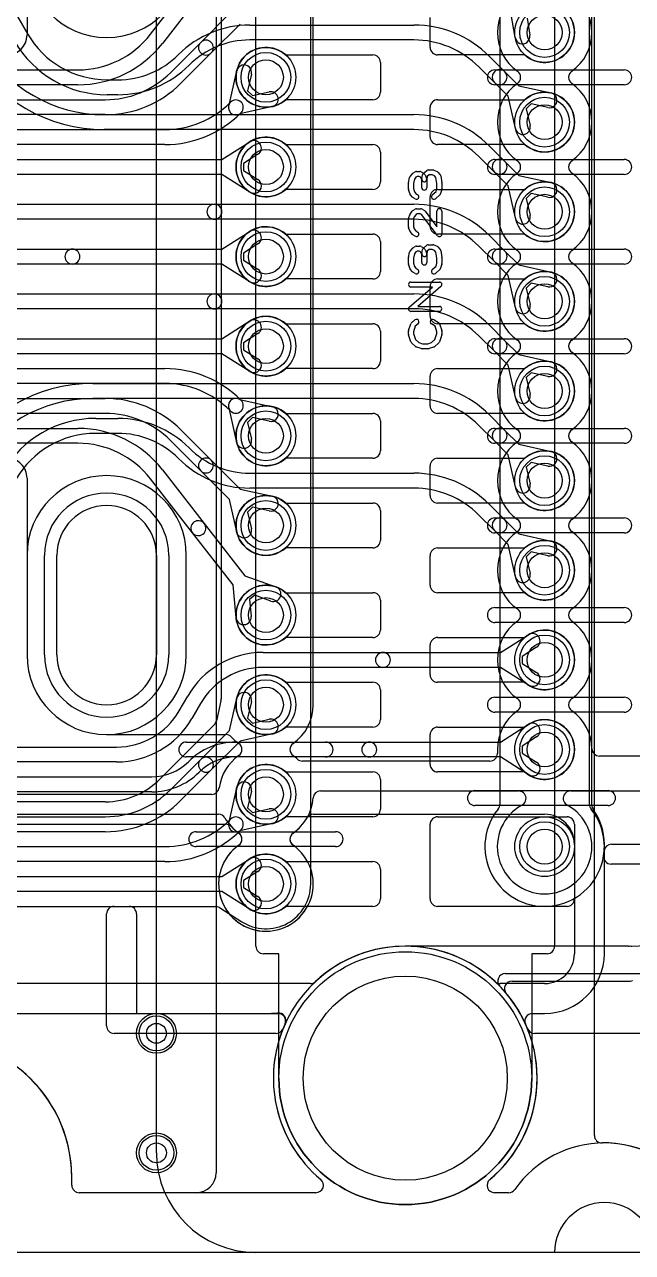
# Model space of a CAD drawing. Extents: x 0 to 57.3, y -1 to 20.5.
# Drawn here: x 41.67 to 47.78, y 0 to 12.33 of the extents above; entities that cross this region are included whole.
import ezdxf

# ---------------------------------------------------------------- set-up
doc = ezdxf.new("R2010")
doc.units = 0
for name, color, linetype in [('Hole', 1, 'CONTINUOUS'), ('L1', 3, 'CONTINUOUS'), ('L2', 3, 'CONTINUOUS'), ('L3', 3, 'CONTINUOUS'), ('L4', 3, 'CONTINUOUS'), ('Outline', 7, 'CONTINUOUS'), ('PartsArea-A', 111, 'CONTINUOUS'), ('PartsArea-B', 111, 'CONTINUOUS'), ('PartsSilk-A', 221, 'CONTINUOUS'), ('Resist-A', 2, 'CONTINUOUS'), ('Resist-B', 2, 'CONTINUOUS')]:
    doc.layers.add(name, color=color, linetype=linetype)

msp = doc.modelspace()

# ---------------------------------------------------------------- linework, layer by layer
at = {"layer": 'Hole'}
for p, q in [((42, 6), (42, 7)), ((43, 7), (43, 6))]:
    msp.add_line(p, q, dxfattribs=at)
for centre, radius in [((46.9, 12.25), 0.175), ((44.1, 11.8), 0.175), ((46.9, 11.35), 0.175), ((44.1, 10.9), 0.175), ((46.9, 10.45), 0.175), ((44.1, 10), 0.175), ((46.9, 9.55), 0.175), ((44.1, 9.1), 0.175), ((46.9, 8.65), 0.175), ((44.1, 8.2), 0.175), ((46.9, 7.75), 0.175), ((44.1, 7.3), 0.175), ((46.9, 6.85), 0.175), ((44.1, 6.4), 0.175), ((46.9, 5.95), 0.175), ((44.1, 5.5), 0.175), ((46.9, 5.05), 0.175), ((44.1, 4.6), 0.175), ((46.9, 4.075), 0.175), ((44.1, 3.7), 0.175), ((45.5, 1.75), 1.025), ((43, 2.2), 0.1), ((43, 1), 0.1)]:
    msp.add_circle(centre, radius, dxfattribs=at)
for centre, start, end in [((42.5, 7), 0, 180), ((42.5, 6), 180, 0)]:
    msp.add_arc(centre, 0.5, start, end, dxfattribs=at)
at = {"layer": 'L1'}
for p, q in [((43.6, 19.2), (43.6, 0.8)), ((47.4, 1.17471), (47.4, 18.82529)), ((45.75, 12.1), (45.75, 12.4)), ((44.29843, 12.025), (45.175, 12.025)), ((46.70157, 12.025), (45.825, 12.025)), ((45.25, 11.95), (45.25, 11.65)), ((45.175, 11.575), (44.29843, 11.575)), ((45.75, 11.2), (45.75, 11.5)), ((45.825, 11.575), (46.70157, 11.575)), ((44.29843, 11.125), (45.175, 11.125)), ((46.70157, 11.125), (45.825, 11.125)), ((45.25, 11.05), (45.25, 10.75)), ((45.175, 10.675), (44.29843, 10.675)), ((45.825, 10.675), (46.70157, 10.675)), ((45.75, 10.3), (45.75, 10.6)), ((44.29843, 10.225), (45.175, 10.225)), ((45.25, 10.15), (45.25, 9.85)), ((46.70157, 10.225), (45.825, 10.225)), ((45.175, 9.775), (44.29843, 9.775)), ((45.825, 9.775), (46.70157, 9.775)), ((45.75, 9.4), (45.75, 9.7)), ((44.29843, 9.325), (45.175, 9.325)), ((45.25, 9.25), (45.25, 8.95)), ((46.70157, 9.325), (45.825, 9.325)), ((45.175, 8.875), (44.29843, 8.875)), ((45.75, 8.5), (45.75, 8.8)), ((45.825, 8.875), (46.70157, 8.875)), ((44.29843, 8.425), (45.175, 8.425)), ((46.70157, 8.425), (45.825, 8.425)), ((45.25, 8.35), (45.25, 8.05)), ((45.175, 7.975), (44.29843, 7.975)), ((45.75, 7.6), (45.75, 7.9)), ((45.825, 7.975), (46.70157, 7.975)), ((44.29843, 7.525), (45.175, 7.525)), ((46.70157, 7.525), (45.825, 7.525)), ((45.25, 7.45), (45.25, 7.15)), ((45.175, 7.075), (44.29843, 7.075)), ((45.825, 7.075), (46.70157, 7.075)), ((41.69996, 7), (41.69996, 6)), ((43.30004, 6), (43.30004, 7)), ((45.75, 6.7), (45.75, 7)), ((44.29843, 6.625), (45.175, 6.625)), ((45.25, 6.55), (45.25, 6.25)), ((46.70157, 6.625), (45.825, 6.625)), ((45.175, 6.175), (44.29843, 6.175)), ((45.825, 6.175), (46.70157, 6.175)), ((45.75, 5.8), (45.75, 6.1)), ((44.29843, 5.725), (45.175, 5.725)), ((46.70157, 5.725), (45.825, 5.725)), ((45.25, 5.65), (45.25, 5.35)), ((45.175, 5.275), (44.29843, 5.275)), ((45.75, 4.9), (45.75, 5.2)), ((45.825, 5.275), (46.70157, 5.275)), ((44.29843, 4.825), (45.175, 4.825)), ((46.70157, 4.825), (45.825, 4.825)), ((45.25, 4.75), (45.25, 4.45)), ((45.175, 4.375), (44.29843, 4.375)), ((45.825, 4.375), (47.125, 4.375)), ((45.75, 3.55), (45.75, 4.3)), ((47.2, 4.3), (47.2, 3.55)), ((44.29843, 3.925), (45.175, 3.925)), ((45.25, 3.85), (45.25, 3.55)), ((45.175, 3.475), (44.29843, 3.475)), ((47.125, 3.475), (45.825, 3.475)), ((42.15, 0.675), (42.15, 0.75)), ((43.4, 0.6), (42.225, 0.6))]:
    msp.add_line(p, q, dxfattribs=at)
for centre, radius in [((46.9, 12.25), 0.3), ((44.1, 11.8), 0.3), ((46.9, 11.35), 0.3), ((44.1, 10.9), 0.3), ((46.9, 10.45), 0.3), ((44.1, 10), 0.3), ((46.9, 9.55), 0.3), ((44.1, 9.1), 0.3), ((46.9, 8.65), 0.3), ((44.1, 8.2), 0.3), ((46.9, 7.75), 0.3), ((44.1, 7.3), 0.3), ((46.9, 6.85), 0.3), ((44.1, 6.4), 0.3), ((46.9, 5.95), 0.3), ((44.1, 5.5), 0.3), ((46.9, 5.05), 0.3), ((44.1, 4.6), 0.3), ((46.9, 4.075), 0.3), ((44.1, 3.7), 0.3), ((43, 2.2), 0.2), ((43, 1), 0.2)]:
    msp.add_circle(centre, radius, dxfattribs=at)
for centre, radius, start, end in [((42.5, 13), 0.80004, 180, 0), ((46.9, 12.25), 0.3, -131.409429, 131.409429), ((44.1, 11.8), 0.3, 48.590571, -48.590571), ((45.825, 12.1), 0.075, 180, -90), ((45.175, 11.95), 0.075, 0, 90), ((45.175, 11.65), 0.075, -90, 0), ((46.9, 11.35), 0.3, -131.409429, 131.409429), ((45.825, 11.5), 0.075, 90, 180), ((44.1, 10.9), 0.3, 48.590571, -48.590571), ((45.175, 11.05), 0.075, 0, 90), ((45.825, 11.2), 0.075, 180, -90), ((45.175, 10.75), 0.075, -90, 0), ((46.9, 10.45), 0.3, -131.409429, 131.409429), ((45.825, 10.6), 0.075, 90, 180), ((44.1, 10), 0.3, 48.590571, -48.590571), ((45.825, 10.3), 0.075, 180, -90), ((45.175, 10.15), 0.075, 0, 90), ((45.175, 9.85), 0.075, -90, 0), ((45.825, 9.7), 0.075, 90, 180), ((46.9, 9.55), 0.3, -131.409429, 131.409429), ((44.1, 9.1), 0.3, 48.590571, -48.590571), ((45.825, 9.4), 0.075, 180, -90), ((45.175, 9.25), 0.075, 0, 90), ((45.175, 8.95), 0.075, -90, 0), ((46.9, 8.65), 0.3, -131.409429, 131.409429), ((45.825, 8.8), 0.075, 90, 180), ((44.1, 8.2), 0.3, 48.590571, -48.590571), ((45.175, 8.35), 0.075, 0, 90), ((45.825, 8.5), 0.075, 180, -90), ((45.175, 8.05), 0.075, -90, 0), ((46.9, 7.75), 0.3, -131.409429, 131.409429), ((45.825, 7.9), 0.075, 90, 180), ((42.5, 7), 0.80004, 0, 180), ((44.1, 7.3), 0.3, 48.590571, -48.590571), ((45.175, 7.45), 0.075, 0, 90), ((45.825, 7.6), 0.075, 180, -90), ((45.175, 7.15), 0.075, -90, 0), ((45.825, 7), 0.075, 90, 180), ((46.9, 6.85), 0.3, -131.409429, 131.409429), ((44.1, 6.4), 0.3, 48.590571, -48.590571), ((45.825, 6.7), 0.075, 180, -90), ((45.175, 6.55), 0.075, 0, 90), ((45.175, 6.25), 0.075, -90, 0), ((45.825, 6.1), 0.075, 90, 180), ((46.9, 5.95), 0.3, -131.409429, 131.409429), ((42.5, 6), 0.80004, 180, 0), ((44.1, 5.5), 0.3, 48.590571, -48.590571), ((45.825, 5.8), 0.075, 180, -90), ((45.175, 5.65), 0.075, 0, 90), ((45.175, 5.35), 0.075, -90, 0), ((46.9, 5.05), 0.3, -131.409429, 131.409429), ((45.825, 5.2), 0.075, 90, 180), ((44.1, 4.6), 0.3, 48.590571, -48.590571), ((45.175, 4.75), 0.075, 0, 90), ((45.825, 4.9), 0.075, 180, -90), ((45.175, 4.45), 0.075, -90, 0), ((45.825, 4.3), 0.075, 90, 180), ((47.125, 4.3), 0.075, 0, 90), ((44.1, 3.7), 0.3, 48.590571, -48.590571), ((45.175, 3.85), 0.075, 0, 90), ((45.175, 3.55), 0.075, -90, 0), ((45.825, 3.55), 0.075, 180, -90), ((47.125, 3.55), 0.075, -90, 0), ((40.75, 0.75), 1.4, 0, 133.194208), ((47.47497, 1.17471), 0.07497, 180, -88.77706), ((47.5, 0.00001), 1.1, 35.06102, 91.220493), ((43.4, 0.8), 0.2, -90, 0), ((42.225, 0.675), 0.075, 180, -90)]:
    msp.add_arc(centre, radius, start, end, dxfattribs=at)
at = {"layer": 'L2'}
for p, q in [((47.37504, 4.49132), (47.37504, 14.95)), ((41.25456, 13.01626), (41.70418, 12.2375)), ((46.6044, 12.1988), (46.54759, 12.52676)), ((46.72301, 12.39289), (46.7522, 12.2244)), ((43.9389, 12.325), (45.58578, 12.325)), ((45.58578, 12.175), (43.9389, 12.175)), ((43.22196, 12.02802), (43.22198, 12.02804)), ((46.34593, 12.01013), (46.50098, 11.85507)), ((43.32804, 11.92198), (43.32802, 11.92196)), ((46.39492, 11.74901), (46.23986, 11.90407)), ((46.50098, 11.85507), (46.64065, 11.71541)), ((42.50526, 11.775), (42.6111, 11.775)), ((46.53458, 11.60935), (46.39492, 11.74901)), ((46.64065, 11.71541), (46.96547, 11.64277)), ((42.6111, 11.625), (42.50526, 11.625)), ((46.60723, 11.28452), (46.53458, 11.60935)), ((46.76589, 11.5337), (46.71629, 11.48413)), ((46.71629, 11.48413), (46.75361, 11.31726)), ((46.93273, 11.49639), (46.76589, 11.5337)), ((42.47639, 11.425), (45.58578, 11.425)), ((45.58578, 11.275), (42.47639, 11.275)), ((46.34593, 11.11013), (46.50098, 10.95507)), ((46.39492, 10.84901), (46.23986, 11.00407)), ((46.50098, 10.95507), (46.64065, 10.81541)), ((46.53458, 10.70935), (46.39492, 10.84901)), ((46.64065, 10.81541), (46.96547, 10.74277)), ((46.60723, 10.38452), (46.53458, 10.70935)), ((46.76589, 10.6337), (46.71629, 10.58413)), ((46.93273, 10.59639), (46.76589, 10.6337)), ((41.59766, 10.525), (43.58288, 10.525)), ((43.58288, 10.525), (45.58578, 10.525)), ((46.71629, 10.58413), (46.75361, 10.41726)), ((43.58288, 10.375), (41.59766, 10.375)), ((45.58578, 10.375), (43.58288, 10.375)), ((46.34593, 10.21013), (46.50098, 10.05507)), ((46.39492, 9.94901), (46.23986, 10.10407)), ((46.50098, 10.05507), (46.64065, 9.91541)), ((46.53458, 9.80935), (46.39492, 9.94901)), ((46.64065, 9.91541), (46.96547, 9.84277)), ((46.60723, 9.48452), (46.53458, 9.80935)), ((41.59766, 9.625), (43.58289, 9.625)), ((43.58289, 9.625), (45.58578, 9.625)), ((46.76589, 9.7337), (46.71629, 9.68413)), ((46.71629, 9.68413), (46.75361, 9.51726)), ((46.93273, 9.69639), (46.76589, 9.7337)), ((43.58289, 9.475), (41.59766, 9.475)), ((45.58578, 9.475), (43.58289, 9.475)), ((46.34593, 9.31013), (46.50098, 9.15507)), ((46.39492, 9.04901), (46.23986, 9.20407)), ((46.50098, 9.15507), (46.64065, 9.01541)), ((46.53458, 8.90935), (46.39492, 9.04901)), ((46.64065, 9.01541), (46.96547, 8.94277)), ((46.60723, 8.58452), (46.53458, 8.90935)), ((46.76589, 8.8337), (46.71629, 8.78413)), ((46.71629, 8.78413), (46.75361, 8.61726)), ((46.93273, 8.79639), (46.76589, 8.8337)), ((42.36091, 8.725), (45.58578, 8.725)), ((45.58578, 8.575), (42.36091, 8.575)), ((46.34593, 8.41013), (46.50098, 8.25507)), ((42.38978, 8.375), (42.6111, 8.375)), ((46.39492, 8.14901), (46.23986, 8.30407)), ((42.6111, 8.225), (42.38978, 8.225)), ((46.53458, 8.00935), (46.39492, 8.14901)), ((46.50098, 8.25507), (46.64065, 8.11541)), ((43.32802, 8.07804), (43.32804, 8.07802)), ((46.64065, 8.11541), (46.96547, 8.04277)), ((43.22198, 7.97196), (43.22196, 7.97198)), ((46.60723, 7.68452), (46.53458, 8.00935)), ((46.76589, 7.9337), (46.71629, 7.88413)), ((46.93273, 7.89639), (46.76589, 7.9337)), ((43.9389, 7.825), (45.58578, 7.825)), ((46.71629, 7.88413), (46.75361, 7.71726)), ((45.58578, 7.675), (43.9389, 7.675)), ((46.39492, 7.24901), (46.23986, 7.40407)), ((46.34593, 7.51013), (46.50098, 7.35507)), ((46.50098, 7.35507), (46.64065, 7.21541)), ((46.53458, 7.10935), (46.39492, 7.24901)), ((46.64065, 7.21541), (46.96547, 7.14277)), ((46.60723, 6.78452), (46.53458, 7.10935)), ((46.76589, 7.0337), (46.71629, 6.98413)), ((46.93273, 6.99639), (46.76589, 7.0337)), ((46.71629, 6.98413), (46.75361, 6.81726)), ((46.45822, 6.025), (46.73928, 6.20331)), ((46.81964, 6.07665), (46.67526, 5.98505)), ((44.07168, 6.025), (45.27584, 6.025)), ((45.27584, 6.025), (46.45822, 6.025)), ((46.67526, 5.98505), (46.67526, 5.91495)), ((45.27584, 5.875), (44.07168, 5.875)), ((46.45822, 5.875), (45.27584, 5.875)), ((46.73928, 5.69669), (46.45822, 5.875)), ((46.67526, 5.91495), (46.81964, 5.82335)), ((43.22731, 5.4375), (43.31391, 5.5875)), ((43.44381, 5.5125), (43.35721, 5.3625)), ((46.45822, 5.125), (46.73928, 5.30331)), ((41, 5.075), (42.59944, 5.075)), ((43.79747, 5.125), (45.13874, 5.125)), ((45.13874, 5.125), (46.45822, 5.125)), ((46.81964, 5.17665), (46.67526, 5.08505)), ((46.67526, 5.08505), (46.67526, 5.01495)), ((45.13874, 4.975), (43.79747, 4.975)), ((46.45822, 4.975), (45.13874, 4.975)), ((46.73928, 4.79669), (46.45822, 4.975)), ((46.67526, 5.01495), (46.81964, 4.92335)), ((42.59944, 4.925), (41, 4.925)), ((43.32196, 4.92802), (43.32198, 4.92804)), ((43.42804, 4.82198), (43.42802, 4.82196)), ((40.9142, 4.775), (42.95253, 4.775)), ((42.95253, 4.625), (40.9142, 4.625)), ((23.07634, 4.4), (43.62366, 4.4)), ((44.57634, 4.4), (46.9, 4.4)), ((43.4, 4.225), (44.8, 4.225)), ((44.8, 4.075), (43.4, 4.075)), ((47.2, 4.1), (47.2, 3)), ((47.50004, 3), (47.50004, 4.1)), ((44.54634, 2.7), (37.63488, 2.7)), ((46.9, 2.7), (46.45366, 2.7)), ((37.77465, 2.39996), (44.22351, 2.39996)), ((46.77649, 2.39996), (46.9, 2.39996)), ((42.15004, 0.67501), (42.15004, 0.75)), ((44.6031, 0.60004), (42.22501, 0.60004)), ((46.53823, 0.60004), (46.3969, 0.60004))]:
    msp.add_line(p, q, dxfattribs=at)
for centre, radius in [((46.9, 12.25), 0.3), ((46.9, 11.35), 0.3), ((46.9, 10.45), 0.3), ((46.9, 9.55), 0.3), ((46.9, 8.65), 0.3), ((46.9, 7.75), 0.3), ((46.9, 6.85), 0.3), ((46.9, 5.95), 0.3), ((46.9, 5.05), 0.3), ((46.9, 4.075), 0.3), ((43, 2.2), 0.2), ((43, 1), 0.2)]:
    msp.add_circle(centre, radius, dxfattribs=at)
for centre, radius, start, end in [((42.50525, 12.7), 0.925, -149.999845, -89.999381), ((43.9389, 11.31112), 1.01388, 90, 135), ((45.58578, 11.25), 1.075, 44.999246, 90), ((46.6783, 12.2116), 0.075, -170.173461, 9.827536), ((42.47639, 12.85), 1.425, -150.000036, -90), ((42.50525, 12.7), 1.075, -150.000072, -89.999467), ((43.9389, 11.31112), 0.86388, 90, 135), ((45.58578, 11.25), 0.925, 44.999562, 90), ((42.47639, 12.85), 1.575, -150, -90), ((42.6111, 12.63888), 0.86388, -90, -45), ((42.6111, 12.63888), 1.01388, -90, -45), ((46.44795, 11.80204), 0.075, 45, -134.999366), ((46.44795, 11.80204), 0.075, -135, 45), ((46.9491, 11.56958), 0.075, -102.607528, 77.394962), ((45.58578, 10.35), 1.075, 44.999246, 90), ((45.58578, 10.35), 0.925, 44.999562, 90), ((46.68042, 11.30089), 0.075, -167.392472, 12.606615), ((46.44795, 10.90204), 0.075, 45, -134.999366), ((46.44795, 10.90204), 0.075, -135, 45), ((46.9491, 10.66958), 0.075, -102.607528, 77.394962), ((43.58288, 10.45), 0.075, 90, -90), ((43.58288, 10.45), 0.075, -90, 90), ((45.58578, 9.45), 1.075, 44.999246, 90), ((45.58578, 9.45), 0.925, 44.999595, 90), ((46.68042, 10.40089), 0.075, -167.392472, 12.606615), ((46.44795, 10.00204), 0.075, 45, -134.999366), ((46.44795, 10.00204), 0.075, -135, 45), ((46.9491, 9.76958), 0.075, -102.607528, 77.394962), ((43.58289, 9.55), 0.075, 90, -90), ((43.58289, 9.55), 0.075, -90, 90), ((45.58578, 8.55), 1.075, 44.999246, 90), ((46.68042, 9.50089), 0.075, -167.392472, 12.606615), ((45.58578, 8.55), 0.925, 44.999562, 90), ((46.44795, 9.10204), 0.075, 45, -134.999366), ((46.44795, 9.10204), 0.075, -135, 45), ((46.9491, 8.86958), 0.075, -102.607528, 77.394962), ((42.36091, 7.15), 1.575, 90, 150), ((45.58578, 7.65), 1.075, 44.999246, 90), ((42.36091, 7.15), 1.425, 90, 149.999875), ((45.58578, 7.65), 0.925, 44.999595, 90), ((46.68042, 8.60089), 0.075, -167.392472, 12.606615), ((42.38977, 7.3), 1.075, 89.999467, 149.999845), ((42.6111, 7.36112), 1.01388, 45, 90), ((46.44795, 8.20204), 0.075, 45, -134.999366), ((42.38977, 7.3), 0.925, 89.999381, 149.999892), ((42.6111, 7.36112), 0.86388, 45, 90), ((46.44795, 8.20204), 0.075, -135, 45), ((43.9389, 8.68888), 0.86388, -135, -90), ((46.9491, 7.96958), 0.075, -102.607528, 77.394962), ((43.9389, 8.68888), 1.01388, -135, -90), ((45.58578, 6.75), 1.075, 44.999246, 90), ((45.58578, 6.75), 0.925, 44.999562, 90), ((46.68042, 7.70089), 0.075, -167.392472, 12.606615), ((46.44795, 7.30204), 0.075, 45, -134.999366), ((46.44795, 7.30204), 0.075, -135, 45), ((46.9491, 7.06958), 0.075, -102.607528, 77.394962), ((46.68042, 6.80089), 0.075, -167.392472, 12.606615), ((46.77946, 6.13998), 0.075, -57.606734, 122.392259), ((44.07168, 5.15), 0.875, 90, 149.999927), ((45.27584, 5.95), 0.075, 90, -90), ((45.27584, 5.95), 0.075, -90, 90), ((44.07168, 5.15), 0.725, 90, 150.000063), ((46.77946, 5.76002), 0.075, -122.393266, 57.607741), ((42.59944, 5.8), 0.725, -90, -29.999937), ((42.59944, 5.8), 0.875, -90, -30.000012), ((46.77946, 5.23998), 0.075, -57.606734, 122.392259), ((43.79747, 4.45255), 0.67245, 90, 135), ((45.13874, 5.05), 0.075, 90, -90), ((45.13874, 5.05), 0.075, -90, 90), ((43.79747, 4.45255), 0.52245, 90, 135), ((42.95253, 5.29745), 0.52245, -90, -45), ((42.95253, 5.29745), 0.67245, -90, -45), ((46.77946, 4.86002), 0.075, -122.393266, 57.607741), ((47.45001, 4.49132), 0.07497, 180, -144.571596), ((46.9, 4.1), 0.60004, 0, 35.431339), ((43.62366, 4.32503), 0.07497, 29.995133, 90), ((44.1, 4.6), 0.47504, -150.003935, -125.098537), ((44.1, 4.6), 0.47504, -54.901463, -29.996065), ((44.57634, 4.32503), 0.07497, 90, 150.004867), ((46.9, 4.1), 0.3, 0, 90), ((43.4, 4.15), 0.075, 90, -90), ((43.78375, 4.15), 0.07497, -54.900296, 54.900296), ((44.41625, 4.15), 0.07497, 125.099704, -125.099704), ((44.8, 4.15), 0.075, -90, 90), ((44.1, 3.7), 0.47504, 125.098537, 54.901463), ((45.5, 1.75), 1.32504, 47.064015, 132.935985), ((46.9, 3), 0.3, -90, 0), ((46.9, 3), 0.60004, -90, 0), ((44.54634, 2.77497), 0.07497, -90, -47.064695), ((46.45366, 2.77497), 0.07497, -132.935305, -90), ((44.22351, 2.32499), 0.07497, -24.247258, 90), ((46.77649, 2.32499), 0.07497, 90, -155.752742), ((45.5, 1.75), 1.32504, 155.750902, -129.839454), ((45.5, 1.75), 1.32504, -50.160546, 24.249098), ((40.75, 0.75), 1.40004, 0, 180), ((47.5, 0), 1.10004, 35.062554, 144.937446), ((42.22501, 0.67501), 0.07497, 180, -90), ((44.6031, 0.67501), 0.07497, -90, 50.16214), ((46.3969, 0.67501), 0.07497, 129.83786, -90), ((46.53823, 0.67501), 0.07497, -90, -35.065903)]:
    msp.add_arc(centre, radius, start, end, dxfattribs=at)
at = {"layer": 'L3'}
for p, q in [((44.57505, 5.5), (44.57505, 14.5)), ((41.69996, 14), (41.69996, 12.22504)), ((42.94107, 12.2321), (43.36201, 12.77332)), ((43.48041, 12.68122), (43.05947, 12.14001)), ((43.44492, 12.15098), (43.73458, 12.44064)), ((43.84064, 12.33458), (43.55098, 12.04492)), ((43.13985, 11.84593), (43.44492, 12.15098)), ((43.55098, 12.04492), (43.24592, 11.73986)), ((28.21421, 11.875), (42.21092, 11.875)), ((43.73368, 11.53661), (43.80723, 11.86547)), ((46.4, 11.875), (47.7, 11.875)), ((42.21092, 11.725), (28.21421, 11.725)), ((43.95361, 11.83273), (43.91629, 11.66588)), ((47.7, 11.725), (46.4, 11.725)), ((43.91629, 11.66588), (43.96588, 11.61629)), ((43.96588, 11.61629), (44.13273, 11.65361)), ((28.01422, 11.575), (42.48579, 11.575)), ((43.73986, 11.54592), (43.74492, 11.55098)), ((44.16547, 11.50723), (43.83661, 11.43368)), ((42.48579, 11.425), (28.01422, 11.425)), ((43.85098, 11.44492), (43.84592, 11.43985)), ((27.81421, 11.275), (43.08579, 11.275)), ((43.08579, 11.125), (27.81421, 11.125)), ((43.65822, 10.975), (43.93928, 11.15331)), ((23.04178, 10.975), (43.65822, 10.975)), ((44.01964, 11.02665), (43.87526, 10.93505)), ((46.4, 10.975), (47.7, 10.975)), ((43.87526, 10.93505), (43.87526, 10.86495)), ((43.87526, 10.86495), (44.01964, 10.77335)), ((43.65822, 10.825), (23.04178, 10.825)), ((43.93928, 10.64669), (43.65822, 10.825)), ((47.7, 10.825), (46.4, 10.825)), ((43.65822, 10.075), (43.93928, 10.25331)), ((44.01964, 10.12665), (43.87526, 10.03505)), ((40.63165, 10.075), (42.15583, 10.075)), ((42.15583, 10.075), (43.65822, 10.075)), ((43.87526, 10.03505), (43.87526, 9.96495)), ((46.4, 10.075), (47.7, 10.075)), ((42.15583, 9.925), (40.63165, 9.925)), ((43.65822, 9.925), (42.15583, 9.925)), ((43.93928, 9.74669), (43.65822, 9.925)), ((43.87526, 9.96495), (44.01964, 9.87335)), ((47.7, 9.925), (46.4, 9.925)), ((43.65822, 9.175), (43.93928, 9.35331)), ((23.04178, 9.175), (43.65822, 9.175)), ((44.01964, 9.22665), (43.87526, 9.13505)), ((43.87526, 9.13505), (43.87526, 9.06495)), ((46.4, 9.175), (47.7, 9.175)), ((43.65822, 9.025), (23.04178, 9.025)), ((43.93928, 8.84669), (43.65822, 9.025)), ((43.87526, 9.06495), (44.01964, 8.97335)), ((47.7, 9.025), (46.4, 9.025)), ((27.81421, 8.87499), (43.0858, 8.87499)), ((43.0858, 8.72499), (27.81421, 8.72499)), ((28.01419, 8.57498), (42.4858, 8.57499)), ((43.8366, 8.56632), (44.16547, 8.49277)), ((43.84593, 8.56014), (43.85099, 8.55507)), ((42.4858, 8.42499), (28.01419, 8.42498)), ((43.80723, 8.13453), (43.73368, 8.4634)), ((43.74493, 8.44901), (43.73987, 8.45407)), ((28.21419, 8.27498), (42.21092, 8.27499)), ((43.96588, 8.38371), (43.91629, 8.33412)), ((43.91629, 8.33412), (43.95361, 8.16727)), ((44.13273, 8.34639), (43.96588, 8.38371)), ((46.4, 8.275), (47.7, 8.275)), ((43.44493, 7.84901), (43.13987, 8.15407)), ((43.24593, 8.26014), (43.55099, 7.95507)), ((42.21092, 8.12499), (28.21419, 8.12498)), ((47.7, 8.125), (46.4, 8.125)), ((43.55099, 7.95507), (43.84064, 7.66542)), ((41.69996, 7.77495), (41.69996, 6)), ((43.36201, 7.22667), (42.94107, 7.76789)), ((43.05947, 7.85998), (43.48041, 7.31877)), ((43.73458, 7.55936), (43.44493, 7.84901)), ((43.84064, 7.66542), (44.16547, 7.59277)), ((43.80723, 7.23453), (43.73458, 7.55936)), ((43.96588, 7.48371), (43.91629, 7.43412)), ((43.91629, 7.43412), (43.95361, 7.26727)), ((44.13273, 7.44639), (43.96588, 7.48371)), ((43.48041, 7.31877), (43.88797, 6.79477)), ((46.4, 7.375), (47.7, 7.375)), ((43.76957, 6.70267), (43.36201, 7.22667)), ((47.7, 7.225), (46.4, 7.225)), ((43.88797, 6.79477), (44.20128, 6.68239)), ((43.80137, 6.37134), (43.76957, 6.70267)), ((43.9897, 6.59891), (43.93436, 6.55588)), ((43.93436, 6.55588), (43.95069, 6.38568)), ((44.15064, 6.54119), (43.9897, 6.59891)), ((46.4, 6.475), (47.7, 6.475)), ((47.7, 6.325), (46.4, 6.325)), ((46.4, 5.575), (47.7, 5.575)), ((47.7, 5.425), (46.4, 5.425)), ((42.5, 5.19996), (43.69766, 5.19996)), ((43.3, 5.125), (44.7, 5.125)), ((44.7, 4.975), (43.3, 4.975)), ((46.34999, 4.9338), (44.46799, 4.9338)), ((46.42496, 5.05), (46.42496, 5.00877)), ((47.95681, 4.9838), (47.44994, 4.9838)), ((43.55513, 4.60004), (36.39264, 4.60004)), ((44.64849, 4.63376), (46.63822, 4.63376)), ((46.2, 4.6375), (47.5375, 4.6375)), ((47.16178, 4.63376), (47.95681, 4.63376)), ((47.5375, 4.4875), (46.2, 4.4875)), ((36.39264, 4.3), (43.69761, 4.3)), ((43.4, 4.225), (44.8, 4.225)), ((44.8, 4.075), (43.4, 4.075)), ((47.74399, 3.07504), (45.5, 3.07504)), ((46.57239, 2.725), (47.74399, 2.725)), ((44.54633, 2.7), (37.6349, 2.7)), ((37.77465, 2.39996), (44.22351, 2.39996)), ((42.15004, 0.67501), (42.15004, 0.75)), ((44.6031, 0.60004), (42.22501, 0.60004)), ((46.53823, 0.60004), (46.3969, 0.60004))]:
    msp.add_line(p, q, dxfattribs=at)
for centre, radius in [((44.1, 11.8), 0.3), ((44.1, 10.9), 0.3), ((44.1, 10), 0.3), ((44.1, 9.1), 0.3), ((44.1, 8.2), 0.3), ((44.1, 7.3), 0.3), ((44.1, 6.4), 0.3), ((43, 2.2), 0.2), ((43, 1), 0.2)]:
    msp.add_circle(centre, radius, dxfattribs=at)
for centre, radius, start, end in [((46.9, 12.25), 0.47504, 125.098537, -125.098537), ((46.9, 12.25), 0.47504, -54.901463, 54.901463), ((41.49996, 12.22504), 0.2, -90, 0), ((42.21092, 12.8), 0.925, -90, -37.875255), ((42.21092, 12.8), 1.075, -90, -37.875034), ((43.49795, 12.09795), 0.075, 135, -45), ((43.49795, 12.09795), 0.075, -45, 135), ((42.48578, 12.5), 0.925, -89.999381, -45), ((43.88042, 11.8491), 0.075, -12.607528, 167.393385), ((46.4, 11.8), 0.075, 90, -90), ((46.58375, 11.8), 0.07497, -54.900296, 54.900296), ((47.21625, 11.8), 0.07497, 125.099704, -125.099704), ((47.7, 11.8), 0.075, -90, 90), ((42.48578, 12.5), 1.075, -89.999467, -45), ((46.9, 11.35), 0.47504, 125.098537, -125.098537), ((46.9, 11.35), 0.47504, -54.901463, 54.901463), ((44.1491, 11.58042), 0.075, -77.392472, 102.606615), ((43.08579, 12.2), 0.925, -90, -45.000438), ((43.79795, 11.49795), 0.075, 148.972047, -58.972047), ((43.79795, 11.49795), 0.075, -45, 135), ((43.08579, 12.2), 1.075, -90, -45.000754), ((43.97946, 11.08998), 0.075, -57.606734, 122.392259), ((46.4, 10.9), 0.075, 90, -90), ((47.7, 10.9), 0.075, -90, 90), ((46.58375, 10.9), 0.07497, -54.900296, 54.900296), ((47.21625, 10.9), 0.07497, 125.099704, -125.099704), ((43.97946, 10.71002), 0.075, -122.393266, 57.607741), ((46.9, 10.45), 0.47504, 125.098537, -125.098537), ((46.9, 10.45), 0.47504, -54.901463, 54.901463), ((43.97946, 10.18998), 0.075, -57.606734, 122.392259), ((42.15583, 10), 0.075, 90, -90), ((42.15583, 10), 0.075, -90, 90), ((46.4, 10), 0.075, 90, -90), ((46.58375, 10), 0.07497, -54.900296, 54.900296), ((47.21625, 10), 0.07497, 125.099704, -125.099704), ((47.7, 10), 0.075, -90, 90), ((43.97946, 9.81002), 0.075, -122.393266, 57.607741), ((46.9, 9.55), 0.47504, 125.098537, -125.098537), ((46.9, 9.55), 0.47504, -54.901463, 54.901463), ((43.97946, 9.28998), 0.075, -57.606734, 122.392259), ((46.4, 9.1), 0.075, 90, -90), ((46.58375, 9.1), 0.07497, -54.900296, 54.900296), ((47.21625, 9.1), 0.07497, 125.099704, -125.099704), ((47.7, 9.1), 0.075, -90, 90), ((46.9, 8.65), 0.47504, 125.098537, -125.098537), ((46.9, 8.65), 0.47504, -54.901463, 54.901463), ((43.97946, 8.91002), 0.075, -122.393266, 57.607741), ((43.0858, 7.79999), 1.075, 45.000754, 90), ((43.0858, 7.79999), 0.925, 45.000438, 90), ((42.4858, 7.49999), 1.075, 45.000754, 90), ((43.79796, 8.50204), 0.075, 58.989078, -148.989078), ((43.79796, 8.50204), 0.075, -135, 45), ((42.4858, 7.49999), 0.925, 45.000438, 90), ((44.1491, 8.41958), 0.075, -102.607528, 77.393385), ((42.21092, 7.19999), 1.075, 37.875264, 90), ((46.4, 8.2), 0.075, 90, -90), ((46.58375, 8.2), 0.07497, -54.900296, 54.900296), ((47.21625, 8.2), 0.07497, 125.099704, -125.099704), ((47.7, 8.2), 0.075, -90, 90), ((43.88042, 8.1509), 0.075, -167.392472, 12.606615), ((46.9, 7.75), 0.47504, 125.098537, -125.098537), ((46.9, 7.75), 0.47504, -54.901463, 54.901463), ((42.21092, 7.19999), 0.925, 37.875034, 90), ((41.49996, 7.77495), 0.2, 0, 90.000042), ((43.49796, 7.90204), 0.075, 45, -135), ((43.49796, 7.90204), 0.075, -135, 45), ((44.1491, 7.51958), 0.075, -102.607528, 77.393385), ((43.42121, 7.27272), 0.075, 37.878334, -142.124698), ((43.42121, 7.27272), 0.075, -142.121666, 37.87491), ((46.4, 7.3), 0.075, 90, -90), ((46.58375, 7.3), 0.07497, -54.900296, 54.900296), ((47.21625, 7.3), 0.07497, 125.099704, -125.099704), ((47.7, 7.3), 0.075, -90, 90), ((43.88042, 7.2509), 0.075, -167.392472, 12.606615), ((46.9, 6.85), 0.47504, 125.098537, -125.098537), ((46.9, 6.85), 0.47504, -54.901463, 54.901463), ((44.17596, 6.61179), 0.075, -109.729876, 70.268253), ((46.4, 6.4), 0.075, 90, -90), ((46.58375, 6.4), 0.07497, -54.900296, 54.900296), ((47.21625, 6.4), 0.07497, 125.099704, -125.099704), ((47.7, 6.4), 0.075, -90, 90), ((43.87603, 6.37851), 0.075, -174.514402, 5.482149), ((46.9, 5.95), 0.47504, 125.098537, -125.098537), ((46.9, 5.95), 0.47504, -54.901463, 54.901463), ((42.5, 6), 0.80004, 180, -90), ((46.4, 5.5), 0.075, 90, -90), ((46.58375, 5.5), 0.07497, -54.900296, 54.900296), ((47.21625, 5.5), 0.07497, 125.099704, -125.099704), ((47.7, 5.5), 0.075, -90, 90), ((44.10001, 5.50001), 0.47504, -54.903143, -0.001206), ((46.9, 5.05), 0.47504, 125.098537, 180), ((46.9, 5.05), 0.47504, 0.913075, 54.901463), ((43.69766, 5.12499), 0.07497, 42.989309, 90), ((43.3, 5.05), 0.075, 90, -90), ((44.1, 5.5), 0.47504, -137.014025, -125.098537), ((43.78375, 5.05), 0.07497, -54.900296, 54.900296), ((44.41624, 5.05), 0.07497, 125.093451, -125.099704), ((44.7, 5.05), 0.075, -90, 90), ((47.44994, 5.05877), 0.07497, -179.082857, -90), ((44.1, 4.6), 0.47504, 125.098537, 172.116034), ((44.1, 4.6), 0.47504, 48.005167, 54.90245), ((44.46799, 5.00877), 0.07497, -131.994029, -90), ((46.34999, 5.00877), 0.07497, -90, 0), ((43.55513, 4.67501), 0.07497, -90, -7.549696), ((44.1, 4.6), 0.47504, -54.897115, -4.300279), ((44.64849, 4.55876), 0.075, 90, 175.702657), ((46.2, 4.5625), 0.075, 90, -90), ((46.63822, 4.55879), 0.07497, 71.562634, 90), ((46.63821, 4.55876), 0.075, -18.437365, 71.562635), ((47.16179, 4.55876), 0.075, 108.437365, -161.562635), ((47.16178, 4.55879), 0.07497, 90, 108.437366), ((47.5375, 4.5625), 0.075, -90, 90), ((46.9, 4.07501), 0.47504, 118.420348, 61.579652), ((46.63823, 4.55873), 0.07497, -61.578633, -22.614574), ((46.63824, 4.55875), 0.07497, -22.631622, -18.437366), ((47.16176, 4.55875), 0.07497, -161.562634, -157.368378), ((47.16177, 4.55873), 0.07497, -157.385426, -118.421367), ((43.4, 4.15), 0.075, 90, -90), ((43.69761, 4.225), 0.075, 44.989196, 90), ((43.69764, 4.22501), 0.07497, 42.989309, 45), ((44.09999, 4.60002), 0.47505, -137.014847, -125.099524), ((43.78373, 4.15002), 0.07497, 45, 54.900296), ((43.7837, 4.14999), 0.07501, -33.692186, 45), ((44.41628, 4.15003), 0.07497, 125.104098, 146.307813), ((44.8, 4.15), 0.075, -90, 90), ((44.10002, 3.69999), 0.47504, 125.353863, 54.899782), ((43.78287, 4.14934), 0.07497, -55.669783, -53.36856), ((43.78373, 4.14997), 0.07497, -54.183344, -33.692187), ((44.41631, 4.15001), 0.07501, 146.307814, -135), ((44.41628, 4.14998), 0.07497, -135, -125.099704), ((47.68092, 6.07504), 3, -88.157433, -45), ((45.5, 1.75), 1.32504, 90, 132.935374), ((47.74399, 3.15001), 0.07497, -90, -75.272385), ((47.77497, 3.15152), 0.07497, -99.148231, -88.157811), ((44.54633, 2.775), 0.075, -90, -47.063917), ((46.57239, 2.65003), 0.07498, 90, -139.993849), ((47.74399, 3.15001), 0.42501, -90, -85.43183), ((47.78381, 2.65162), 0.07497, 91.016481, 94.567522), ((45.50001, 1.75001), 1.32504, -50.161155, 40.005824), ((44.22351, 2.32499), 0.07497, -24.247258, 90), ((45.5, 1.75), 1.32504, 155.750902, -129.839454), ((40.75, 0.75), 1.40004, 0, 180), ((47.5, 0), 1.10004, 35.062554, 144.937446), ((42.22501, 0.67501), 0.07497, 180, -90), ((44.6031, 0.67501), 0.07497, -90, 50.16214), ((46.3969, 0.67501), 0.07497, 129.83786, -90), ((46.53823, 0.67501), 0.07497, -90, -35.065903)]:
    msp.add_arc(centre, radius, start, end, dxfattribs=at)
at = {"layer": 'L4'}
for p, q in [((44.55005, 3.7), (44.55004, 15.62503)), ((46.44996, 14.95), (46.44996, 4.49927)), ((47.35004, 4.49927), (47.35004, 14.95)), ((43.64996, 14.44201), (43.64996, 5.55798)), ((41.69996, 7), (41.69996, 6)), ((43.30004, 6), (43.30004, 7)), ((43.73458, 5.24064), (43.80723, 5.56547)), ((43.63698, 5.49173), (43.60242, 5.33718)), ((43.64814, 5.54159), (43.63733, 5.49324)), ((43.95361, 5.53273), (43.91629, 5.36588)), ((43.91629, 5.36588), (43.96588, 5.31629)), ((43.96588, 5.31629), (44.13273, 5.35361)), ((43.58223, 5.30049), (43.03376, 4.75202)), ((43.44492, 4.95098), (43.73458, 5.24064)), ((44.16547, 5.20723), (43.84064, 5.13458)), ((43.84064, 5.13458), (43.55098, 4.84492)), ((43.13986, 4.64592), (43.44492, 4.95098)), ((43.55098, 4.84492), (43.24592, 4.53985)), ((43.73368, 4.33661), (43.80723, 4.66547)), ((43.95361, 4.63273), (43.91629, 4.46588)), ((42.48579, 4.52504), (27.51307, 4.52504)), ((43.91629, 4.46588), (43.96588, 4.41629)), ((43.96588, 4.41629), (44.13273, 4.45361)), ((29.85271, 4.375), (42.48579, 4.375)), ((43.73986, 4.34592), (43.74492, 4.35098)), ((42.48579, 4.225), (29.85271, 4.225)), ((44.16547, 4.30723), (43.83661, 4.23368)), ((43.85098, 4.24492), (43.84592, 4.23985)), ((29.8527, 4.075), (43.08579, 4.075)), ((47.57316, 4.1), (48.22503, 4.1)), ((43.65822, 3.775), (43.93928, 3.95331)), ((43.08579, 3.925), (29.8527, 3.925)), ((44.01964, 3.82665), (43.87526, 3.73505)), ((48, 3.90004), (47.56756, 3.90004)), ((36.76635, 3.775), (43.65822, 3.775)), ((43.87526, 3.73505), (43.87526, 3.66495)), ((43.65822, 3.625), (36.76635, 3.625)), ((43.93928, 3.44669), (43.65822, 3.625)), ((43.87526, 3.66495), (44.01964, 3.57335)), ((29.8527, 3.47496), (42.72503, 3.47496)), ((42.57497, 3.47496), (43.59288, 3.47496)), ((43.63304, 3.4633), (43.85671, 3.3214)), ((42.5, 2.27497), (42.5, 3.39999)), ((42.8, 3.39999), (42.8, 2.39996)), ((46.5047, 2.79996), (48, 2.79996)), ((42.8, 2.39996), (44.09545, 2.39996)), ((44.20214, 2.2), (42.57497, 2.2)), ((48.22503, 2.2), (46.79786, 2.2)), ((42.15004, 0.67501), (42.15004, 0.75)), ((44.6031, 0.60004), (42.22501, 0.60004)), ((46.53823, 0.60004), (46.3969, 0.60004))]:
    msp.add_line(p, q, dxfattribs=at)
for centre, radius in [((46.9, 12.25), 0.3), ((44.1, 11.8), 0.3), ((46.9, 11.35), 0.3), ((44.1, 10.9), 0.3), ((46.9, 10.45), 0.3), ((44.1, 10), 0.3), ((46.9, 9.55), 0.3), ((44.1, 9.1), 0.3), ((46.9, 8.65), 0.3), ((44.1, 8.2), 0.3), ((46.9, 7.75), 0.3), ((44.1, 7.3), 0.3), ((46.9, 6.85), 0.3), ((44.1, 6.4), 0.3), ((46.9, 5.95), 0.3), ((44.1, 5.5), 0.3), ((46.9, 5.05), 0.3), ((44.1, 4.6), 0.3), ((46.9, 4.075), 0.3), ((44.1, 3.7), 0.3), ((43, 2.2), 0.2), ((43, 1), 0.2)]:
    msp.add_circle(centre, radius, dxfattribs=at)
for centre, radius, start, end in [((42.5, 13), 0.80004, 180, 0), ((42.5, 7), 0.80004, 0, 180), ((42.5, 6), 0.80004, 180, 0), ((43.57499, 5.55798), 0.07497, -12.260228, 0), ((43.88042, 5.5491), 0.075, -12.607528, 167.393385), ((43.56412, 5.50941), 0.07497, -13.639598, -12.455036), ((43.57498, 5.55795), 0.07497, -12.605074, -12.236202), ((43.52926, 5.35354), 0.07497, -44.546053, -12.605074), ((44.1491, 5.28042), 0.075, -77.392472, 102.606615), ((43.52922, 5.3535), 0.07497, -45, -44.524438), ((43.52924, 5.35352), 0.07497, -44.546053, -44.524438), ((43.49795, 4.89795), 0.075, 135, -45), ((43.49795, 4.89795), 0.075, -45, 135), ((42.48579, 5.3), 0.77496, -90, -45.000523), ((43.88042, 4.6491), 0.075, -12.607528, 167.393385), ((42.48579, 5.3), 0.925, -90, -45.000438), ((42.48579, 5.3), 1.075, -90, -45.000754), ((44.1491, 4.38042), 0.075, -77.392472, 102.606615), ((46.90001, 4.07501), 0.60004, 141.058943, -4.246376), ((46.37499, 4.49927), 0.07497, -38.941493, 0), ((47.42501, 4.49927), 0.07497, 180, -141.058507), ((46.9, 4.075), 0.60004, -8.518206, 38.9424), ((43.08579, 5), 0.925, -90, -45.000438), ((43.79795, 4.29795), 0.075, 148.972047, -58.972047), ((43.79795, 4.29795), 0.075, -45, 135), ((43.08579, 5), 1.075, -90, -45.000754), ((47.57316, 4.02503), 0.07497, 90, 175.754289), ((43.97946, 3.88998), 0.075, -57.606734, 122.392259), ((47.56756, 3.97501), 0.07497, 171.477548, -90), ((44.10001, 3.7), 0.45004, -122.67732, 0), ((42.57497, 3.39999), 0.07497, 90, 180), ((42.72503, 3.39999), 0.07497, 0, 90), ((43.59288, 3.39999), 0.07497, 57.611452, 90), ((43.97946, 3.51002), 0.075, -122.393266, 57.607741), ((43.81655, 3.25809), 0.07497, 57.31896, 57.611452), ((45.5, 1.75), 1.32504, 22.022866, 157.977134), ((46.5047, 2.72499), 0.07497, 90, -135.859291), ((45.5, 1.75), 1.32504, -50.160546, 44.140175), ((44.09546, 3.95001), 1.55005, -90.00037, -85.396381), ((44.22589, 2.33023), 0.07497, -24.483169, 94.605612), ((42.57497, 2.27497), 0.07497, 180, -90), ((45.5, 1.75), 1.32504, 155.515392, -129.839454), ((44.20214, 2.27497), 0.07497, -90, -22.021384), ((46.79786, 2.27497), 0.07497, -157.978616, -90), ((40.75, 0.75), 1.40004, 0, 180), ((47.5, 0), 1.10004, 35.062554, 144.937446), ((42.22501, 0.67501), 0.07497, 180, -90), ((44.6031, 0.67501), 0.07497, -90, 50.16214), ((46.3969, 0.67501), 0.07497, 129.83786, -90), ((46.53823, 0.67501), 0.07497, -90, -35.065903)]:
    msp.add_arc(centre, radius, start, end, dxfattribs=at)
at = {"layer": 'Outline'}
msp.add_line((47, 0), (41.55, 0), dxfattribs=at)
msp.add_arc((47.5, 0), 0.5, 0, 180, dxfattribs=at)
at = {"layer": 'PartsArea-A'}
for p, q in [((43, 1), (43, 19)), ((47, 0), (44, 0))]:
    msp.add_line(p, q, dxfattribs=at)
for centre, radius, start, end in [((44, 1), 1, 180, -90), ((47.5, 0), 0.5, 0, 180)]:
    msp.add_arc(centre, radius, start, end, dxfattribs=at)
at = {"layer": 'PartsArea-B'}
for p, q in [((43, 1), (43, 19)), ((57.3, 0), (0, 0)), ((47, 0), (44, 0))]:
    msp.add_line(p, q, dxfattribs=at)
for centre, radius, start, end in [((44, 1), 1, 180, -90), ((47.5, 0), 0.5, 0, 180)]:
    msp.add_arc(centre, radius, start, end, dxfattribs=at)
at = {"layer": 'PartsSilk-A'}
for p, q in [((45.57749, 10.83787), (45.59971, 10.85176)), ((45.61296, 10.85556), (45.6463, 10.85556)), ((45.65955, 10.85176), (45.68177, 10.83787)), ((45.68215, 10.83588), (45.71548, 10.86365)), ((45.73148, 10.86944), (45.77593, 10.86944)), ((45.78554, 10.86752), (45.81887, 10.85364)), ((45.53241, 10.68056), (45.53241, 10.73611)), ((45.53295, 10.74126), (45.54406, 10.79404)), ((45.549, 10.80451), (45.57122, 10.83229)), ((45.59176, 10.77792), (45.58241, 10.73351)), ((45.58241, 10.73351), (45.58241, 10.68384)), ((45.6076, 10.79773), (45.59176, 10.77792)), ((45.62013, 10.80556), (45.6076, 10.79773)), ((45.63913, 10.80556), (45.62013, 10.80556)), ((45.65285, 10.79698), (45.63913, 10.80556)), ((45.65803, 10.7918), (45.65285, 10.79698)), ((45.66574, 10.7706), (45.65803, 10.7918)), ((45.66574, 10.69167), (45.66574, 10.7706)), ((45.66613, 10.77938), (45.67354, 10.82105)), ((45.6862, 10.83435), (45.69731, 10.82324)), ((45.70313, 10.8141), (45.71424, 10.78354)), ((45.72117, 10.80331), (45.71535, 10.77062)), ((45.71574, 10.775), (45.71574, 10.69167)), ((45.74053, 10.81944), (45.72117, 10.80331)), ((45.77093, 10.81944), (45.74053, 10.81944)), ((45.79437, 10.80968), (45.77093, 10.81944)), ((45.80795, 10.79441), (45.79437, 10.80968)), ((45.81759, 10.73412), (45.80795, 10.79441)), ((45.81759, 10.68384), (45.81759, 10.73412)), ((45.82795, 10.84717), (45.85017, 10.82217)), ((45.85617, 10.80951), (45.86728, 10.74006)), ((45.86759, 10.73611), (45.86759, 10.68056)), ((45.54436, 10.63245), (45.53325, 10.67412)), ((45.57205, 10.59728), (45.54983, 10.62228)), ((45.58241, 10.68384), (45.59115, 10.65106)), ((45.59115, 10.65106), (45.60704, 10.63318)), ((45.60704, 10.63318), (45.62621, 10.6212)), ((45.77058, 10.61881), (45.80929, 10.65269)), ((45.84794, 10.62008), (45.8035, 10.58119)), ((45.80929, 10.65269), (45.81759, 10.68384)), ((45.86675, 10.67412), (45.85564, 10.63245)), ((45.59971, 10.5788), (45.57749, 10.59269)), ((45.61296, 10.48056), (45.65741, 10.48056)), ((45.53241, 10.29722), (45.53241, 10.38333)), ((45.5342, 10.39261), (45.54531, 10.42039)), ((45.5483, 10.42581), (45.57052, 10.45637)), ((45.57749, 10.46287), (45.59971, 10.47676)), ((45.59057, 10.39893), (45.58241, 10.37852)), ((45.58241, 10.37852), (45.58241, 10.30162)), ((45.60811, 10.42304), (45.59057, 10.39893)), ((45.62013, 10.43056), (45.60811, 10.42304)), ((45.65024, 10.43056), (45.62013, 10.43056)), ((45.66244, 10.42293), (45.65024, 10.43056)), ((45.82261, 10.20997), (45.66244, 10.42293)), ((45.67066, 10.47676), (45.69288, 10.46287)), ((45.69961, 10.4567), (45.81759, 10.29983)), ((45.81759, 10.29983), (45.81759, 10.45556)), ((45.86759, 10.45556), (45.86759, 10.225)), ((45.54503, 10.25813), (45.53392, 10.28868)), ((45.57122, 10.22327), (45.549, 10.25105)), ((45.58241, 10.30162), (45.59061, 10.27908)), ((45.59061, 10.27908), (45.6076, 10.25783)), ((45.6076, 10.25783), (45.62621, 10.2462)), ((45.59971, 10.2038), (45.57749, 10.21769)), ((45.68215, 10.08588), (45.71548, 10.11365)), ((45.73148, 10.11944), (45.77593, 10.11944)), ((45.78554, 10.11752), (45.81887, 10.10364)), ((45.53295, 9.99126), (45.54406, 10.04404)), ((45.549, 10.05451), (45.57122, 10.08229)), ((45.57749, 10.08787), (45.59971, 10.10176)), ((45.59176, 10.02792), (45.58241, 9.98351)), ((45.6076, 10.04773), (45.59176, 10.02792)), ((45.62013, 10.05556), (45.6076, 10.04773)), ((45.61296, 10.10556), (45.6463, 10.10556)), ((45.63913, 10.05556), (45.62013, 10.05556)), ((45.65285, 10.04698), (45.63913, 10.05556)), ((45.65803, 10.0418), (45.65285, 10.04698)), ((45.66574, 10.0206), (45.65803, 10.0418)), ((45.65955, 10.10176), (45.68177, 10.08787)), ((45.66574, 9.94167), (45.66574, 10.0206)), ((45.66613, 10.02938), (45.67354, 10.07105)), ((45.6862, 10.08435), (45.69731, 10.07324)), ((45.70313, 10.0641), (45.71424, 10.03354)), ((45.72117, 10.05331), (45.71535, 10.02062)), ((45.71574, 10.025), (45.71574, 9.94167)), ((45.74053, 10.06944), (45.72117, 10.05331)), ((45.77093, 10.06944), (45.74053, 10.06944)), ((45.79437, 10.05968), (45.77093, 10.06944)), ((45.80795, 10.04441), (45.79437, 10.05968)), ((45.81759, 9.98412), (45.80795, 10.04441)), ((45.82795, 10.09717), (45.85017, 10.07217)), ((45.85617, 10.05951), (45.86728, 9.99006)), ((45.53241, 9.93056), (45.53241, 9.98611)), ((45.54436, 9.88245), (45.53325, 9.92412)), ((45.57205, 9.84728), (45.54983, 9.87228)), ((45.58241, 9.98351), (45.58241, 9.93384)), ((45.58241, 9.93384), (45.59115, 9.90106)), ((45.59115, 9.90106), (45.60704, 9.88318)), ((45.60704, 9.88318), (45.62621, 9.8712)), ((45.77058, 9.86881), (45.80929, 9.90269)), ((45.84794, 9.87008), (45.8035, 9.83119)), ((45.80929, 9.90269), (45.81759, 9.93384)), ((45.81759, 9.93384), (45.81759, 9.98412)), ((45.86675, 9.92412), (45.85564, 9.88245)), ((45.86759, 9.98611), (45.86759, 9.93056)), ((45.55741, 9.74444), (45.84259, 9.74444)), ((45.59971, 9.8288), (45.57749, 9.84269)), ((45.54114, 9.49398), (45.77501, 9.69444)), ((45.77501, 9.69444), (45.55741, 9.69444)), ((45.85886, 9.70046), (45.62499, 9.5)), ((45.62499, 9.5), (45.84259, 9.5)), ((45.84259, 9.45), (45.55741, 9.45)), ((45.53241, 9.22222), (45.53241, 9.25)), ((45.53369, 9.2579), (45.55591, 9.32457)), ((45.56363, 9.33588), (45.59696, 9.36365)), ((45.6011, 9.30202), (45.58241, 9.24594)), ((45.62896, 9.32523), (45.6011, 9.30202)), ((45.7995, 9.30023), (45.76268, 9.32324)), ((45.78918, 9.36564), (45.83362, 9.33787)), ((45.81759, 9.24594), (45.7995, 9.30023)), ((45.84409, 9.32457), (45.86631, 9.2579)), ((45.86759, 9.25), (45.86759, 9.22222)), ((45.55582, 9.14516), (45.5336, 9.2146)), ((45.60761, 9.09508), (45.56317, 9.13397)), ((45.58241, 9.24594), (45.58241, 9.22612)), ((45.58241, 9.22612), (45.60132, 9.16702)), ((45.60132, 9.16702), (45.63656, 9.13618)), ((45.63656, 9.13618), (45.67234, 9.125)), ((45.67234, 9.125), (45.72766, 9.125)), ((45.72766, 9.125), (45.76344, 9.13618)), ((45.76344, 9.13618), (45.79868, 9.16702)), ((45.83683, 9.13397), (45.79239, 9.09508)), ((45.79868, 9.16702), (45.81759, 9.22612)), ((45.81759, 9.22612), (45.81759, 9.24594)), ((45.8664, 9.2146), (45.84418, 9.14516)), ((45.66106, 9.07614), (45.61661, 9.09003)), ((45.73148, 9.075), (45.66852, 9.075)), ((45.78339, 9.09003), (45.73894, 9.07614))]:
    msp.add_line(p, q, dxfattribs=at)
for centre, start, end in [((45.61296, 10.83056), 90, 122.010019), ((45.6463, 10.83056), 57.994617, 90), ((45.73148, 10.84444), 90, 129.800498), ((45.77593, 10.84444), 67.394238, 90), ((45.80926, 10.83056), 41.627831, 67.391122), ((45.55741, 10.73611), 168.110161, 180), ((45.56852, 10.78889), 141.333033, 168.112983), ((45.59074, 10.81667), 122.005383, 141.345223), ((45.69074, 10.775), 169.908369, -10.083264), ((45.69815, 10.81667), 129.790899, 169.916736), ((45.66852, 10.81667), 45, 57.989981), ((45.67963, 10.80556), 19.97136, 45), ((45.69074, 10.775), 0, 19.97859), ((45.83148, 10.80556), 9.089372, 41.630694), ((45.84259, 10.73611), 0, 9.088668), ((45.55741, 10.68056), 180, -165.07115), ((45.56852, 10.63889), -165.074487, -138.369306), ((45.61296, 10.6), -122.005383, 57.989981), ((45.69074, 10.69167), 180, 0), ((45.78704, 10.6), 131.188082, -48.810424), ((45.83148, 10.63889), -48.811918, -14.92885), ((45.84259, 10.68056), -14.925513, 0), ((45.59074, 10.61389), -138.372169, -122.010019), ((45.61296, 10.45556), 90, 122.010019), ((45.65741, 10.45556), 57.994617, 90), ((45.84259, 10.45556), 0, 180), ((45.55741, 10.38333), 158.207103, 180), ((45.56852, 10.41111), 143.982737, 158.202147), ((45.59074, 10.44167), 122.005383, 143.979316), ((45.67963, 10.44167), 36.952397, 57.989981), ((45.55741, 10.29722), 180, -160.015388), ((45.56852, 10.26667), -160.02081, -141.345223), ((45.61296, 10.225), -122.005383, 57.989981), ((45.59074, 10.23889), -141.333033, -122.010019), ((45.73148, 10.09444), 90, 129.800498), ((45.77593, 10.09444), 67.394238, 90), ((45.84259, 10.225), -143.047603, 0), ((45.55741, 9.98611), 168.110161, 180), ((45.56852, 10.03889), 141.333033, 168.112983), ((45.59074, 10.06667), 122.005383, 141.345223), ((45.61296, 10.08056), 90, 122.010019), ((45.6463, 10.08056), 57.994617, 90), ((45.69074, 10.025), 169.908369, -10.083264), ((45.69815, 10.06667), 129.790899, 169.916736), ((45.66852, 10.06667), 45, 57.989981), ((45.67963, 10.05556), 19.97136, 45), ((45.69074, 10.025), 0, 19.97859), ((45.80926, 10.08056), 41.627831, 67.391122), ((45.83148, 10.05556), 9.089372, 41.630694), ((45.84259, 9.98611), 0, 9.088668), ((45.55741, 9.93056), 180, -165.07115), ((45.56852, 9.88889), -165.074487, -138.369306), ((45.61296, 9.85), -122.005383, 57.989981), ((45.69074, 9.94167), 180, 0), ((45.78704, 9.85), 131.188082, -48.810424), ((45.83148, 9.88889), -48.811918, -14.92885), ((45.84259, 9.93056), -14.925513, 0), ((45.55741, 9.71944), 90, -90), ((45.59074, 9.86389), -138.372169, -122.010019), ((45.84259, 9.71944), -49.396219, 90), ((45.55741, 9.475), 130.603781, -90), ((45.84259, 9.475), -90, 90), ((45.55741, 9.25), 161.579545, 180), ((45.57963, 9.31667), 129.790899, 161.579545), ((45.61296, 9.34444), -50.209101, 129.800498), ((45.77593, 9.34444), 57.994617, -122.000747), ((45.82037, 9.31667), 18.420455, 57.994617), ((45.84259, 9.25), 0, 18.420455), ((45.55741, 9.22222), 180, -162.253582), ((45.57963, 9.15278), -162.253582, -131.188082), ((45.82037, 9.15278), -48.811918, -17.746418), ((45.84259, 9.22222), -17.746418, 0), ((45.62407, 9.11389), -131.188082, -107.362228), ((45.66852, 9.1), -107.362228, -90), ((45.73148, 9.1), -90, -72.637772), ((45.77593, 9.11389), -72.637772, -48.811918)]:
    msp.add_arc(centre, 0.025, start, end, dxfattribs=at)
at = {"layer": 'Resist-A'}
for p, q in [((44, 3.075), (44, 16.925)), ((47, 16.925), (47, 3.075)), ((41.875, 6), (41.875, 7)), ((43.125, 7), (43.125, 6)), ((44.23, 3), (44.075, 3)), ((44.23, 1.75), (44.23, 3)), ((46.925, 3), (46.77, 3)), ((46.77, 3), (46.77, 1.75))]:
    msp.add_line(p, q, dxfattribs=at)
for centre, radius in [((46.9, 12.25), 0.25), ((44.1, 11.8), 0.25), ((46.9, 11.35), 0.25), ((44.1, 10.9), 0.25), ((46.9, 10.45), 0.25), ((44.1, 10), 0.25), ((46.9, 9.55), 0.25), ((44.1, 9.1), 0.25), ((46.9, 8.65), 0.25), ((44.1, 8.2), 0.25), ((46.9, 7.75), 0.25), ((44.1, 7.3), 0.25), ((46.9, 6.85), 0.25), ((44.1, 6.4), 0.25), ((46.9, 5.95), 0.25), ((44.1, 5.5), 0.25), ((46.9, 5.05), 0.25), ((44.1, 4.6), 0.25), ((46.9, 4.075), 0.25), ((44.1, 3.7), 0.25), ((45.5, 1.75), 1.27), ((43, 2.2), 0.175), ((43, 1), 0.175)]:
    msp.add_circle(centre, radius, dxfattribs=at)
for centre, radius, start, end in [((42.5, 7), 0.625, 0, 180), ((42.5, 6), 0.625, 180, 0), ((44.075, 3.075), 0.075, 180, -90), ((46.925, 3.075), 0.075, -90, 0), ((45.5, 1.75), 1.27, 180, 0)]:
    msp.add_arc(centre, radius, start, end, dxfattribs=at)
at = {"layer": 'Resist-B'}
for p, q in [((41.875, 6), (41.875, 7)), ((43.125, 7), (43.125, 6))]:
    msp.add_line(p, q, dxfattribs=at)
for centre, radius in [((46.9, 12.25), 0.25), ((44.1, 11.8), 0.25), ((46.9, 11.35), 0.25), ((44.1, 10.9), 0.25), ((46.9, 10.45), 0.25), ((44.1, 10), 0.25), ((46.9, 9.55), 0.25), ((44.1, 9.1), 0.25), ((46.9, 8.65), 0.25), ((44.1, 8.2), 0.25), ((46.9, 7.75), 0.25), ((44.1, 7.3), 0.25), ((46.9, 6.85), 0.25), ((44.1, 6.4), 0.25), ((46.9, 5.95), 0.25), ((44.1, 5.5), 0.25), ((46.9, 5.05), 0.25), ((44.1, 4.6), 0.25), ((46.9, 4.075), 0.25), ((44.1, 3.7), 0.25), ((45.5, 1.75), 1.27), ((43, 2.2), 0.175), ((43, 1), 0.175)]:
    msp.add_circle(centre, radius, dxfattribs=at)
for centre, start, end in [((42.5, 7), 0, 180), ((42.5, 6), 180, 0)]:
    msp.add_arc(centre, 0.625, start, end, dxfattribs=at)

doc.saveas('drawing.dxf')
